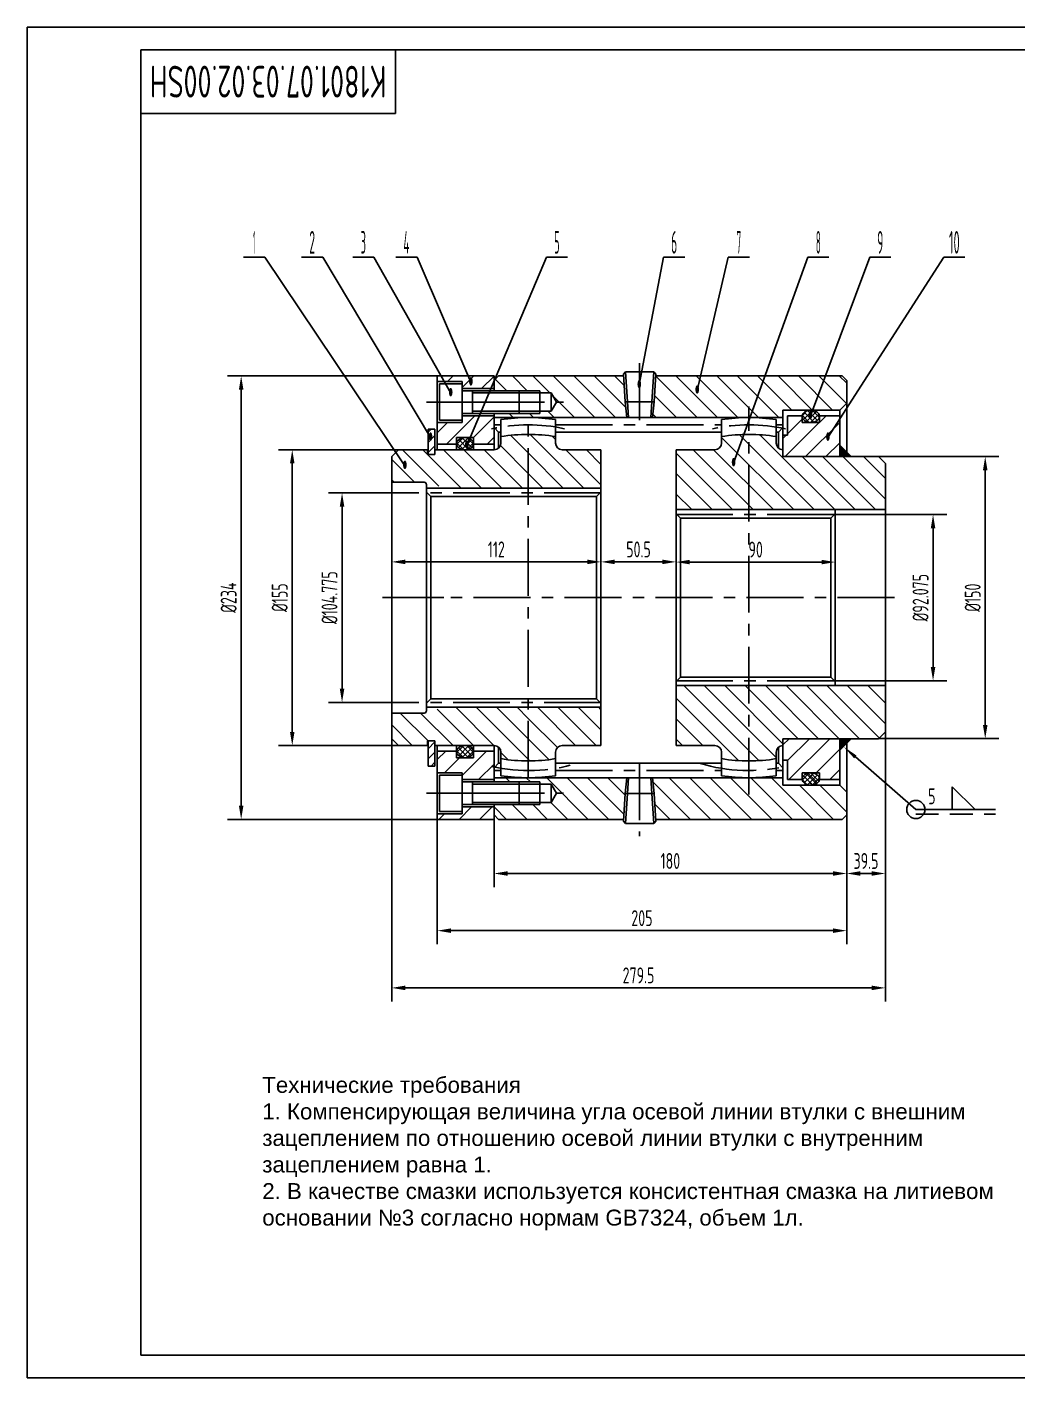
# Model space of a CAD drawing. Header units: millimetres. Extents: x 0 to 840, y 0 to 594.
# Drawn here: x 0 to 436, y 0 to 594 of the extents above; entities that cross this region are included whole.
import ezdxf
from ezdxf.enums import TextEntityAlignment as Align

# ---------------------------------------------------------------- set-up
doc = ezdxf.new("R2010")
doc.units = ezdxf.units.MM
doc.header["$LTSCALE"] = 20
doc.linetypes.add('F', pattern=[0.75, 0.5, -0.25])
doc.linetypes.add('G', pattern=[2, 1.25, -0.25, 0.25, -0.25])
for name, color, linetype in [('01', 7, 'Continuous'), ('02', 1, 'Continuous'), ('04', 2, 'F'), ('05', 4, 'G'), ('08', 1, 'Continuous'), ('11', 3, 'Continuous'), ('13', 3, 'Continuous'), ('INTE_THICK', 7, 'Continuous'), ('THICK', 7, 'Continuous'), ('THIN', 1, 'Continuous')]:
    doc.layers.add(name, color=color, linetype=linetype)
doc.styles.get("Standard").update_dxf_attribs({"font": 'isocp', "width": 0.707, "bigfont": 'intecad.shx'})
doc.dimstyles.new('INTE', dxfattribs={"dimscale": 2, "dimtxt": 3.5, "dimasz": 3, "dimexe": 3, "dimexo": 0, "dimgap": 1, "dimtad": 1, "dimdec": 3, "dimdsep": 46, "dimtxsty": 'Standard', "dimcen": 0, "dimclrd": 1, "dimclre": 1, "dimclrt": 3, "dimaunit": 1, "dimadec": 0, "dimazin": 0, "dimtfac": 1, "dimtmove": 0, "dimatfit": 0, "dimfxl": 0, "dimarcsym": 0})
pattern_1 = [(45, (-46.489, 0), (-1.122532, 1.122532), []), (135, (-46.489, 0), (-1.122532, -1.122532), [])]
pattern_2 = [(315, (-46.489, 686.1917), (-1.122532, -1.122532), []), (225, (-46.489, 686.1917), (-1.122532, 1.122532), [])]
pattern_3 = [(135, (-46.489, 0), (-4.49013, -4.49013), [])]

# ---------------------------------------------------------------- blocks, each defined once
blk = doc.blocks.new('*D52')
at = {"layer": '08', "color": 1, "lineweight": -2}
for p, q in [((205.31, 247.6), (205.31, 215.82)), ((360.31, 247.6), (360.31, 215.82)), ((211.31, 221.82), (354.31, 221.82))]:
    blk.add_line(p, q, dxfattribs=at)
at = {"layer": '08', "color": 1}
for points in [[(211.31, 222.82), (211.31, 220.82), (205.31, 221.82)], [(354.31, 222.82), (354.31, 220.82), (360.31, 221.82)]]:
    blk.add_solid(points, dxfattribs=at)
at = {"layer": 'DEFPOINTS', "color": 0}
for p in [(205.31, 247.6), (360.31, 247.6), (360.31, 221.82)]:
    blk.add_point(p, dxfattribs=at)
at = {"layer": '08', "color": 3, "insert": (282.81, 227.32), "char_height": 7, "attachment_point": 5}
blk.add_mtext('180', dxfattribs=at)
blk = doc.blocks.new('*U12', base_point=(258.13, 456.8))
at = {"layer": '01'}
for p, q in [((257.96, 460.8), (283.13, 460.8)), ((278.13, 461.8), (278.13, 451.8)), ((283.13, 460.8), (283.13, 452.8)), ((283.13, 460.8), (285.44, 456.8)), ((257.96, 452.8), (283.13, 452.8)), ((283.13, 452.8), (285.44, 456.8))]:
    blk.add_line(p, q, dxfattribs=at)
at = {"layer": '02'}
for p, q in [((257.96, 461.8), (278.13, 461.8)), ((257.96, 451.8), (278.13, 451.8))]:
    blk.add_line(p, q, dxfattribs=at)
at = {"layer": '05'}
blk.add_line((255.13, 456.8), (288.44, 456.8), dxfattribs=at)
blk = doc.blocks.new('*D53')
at = {"layer": '08', "color": 1, "lineweight": -2}
for p, q in [((285.31, 358.74), (285.31, 364.74)), ((355.31, 356.26), (355.31, 364.74)), ((291.31, 358.74), (349.31, 358.74))]:
    blk.add_line(p, q, dxfattribs=at)
at = {"layer": '08', "color": 1}
for points in [[(291.31, 359.74), (291.31, 357.74), (285.31, 358.74)], [(349.31, 359.74), (349.31, 357.74), (355.31, 358.74)]]:
    blk.add_solid(points, dxfattribs=at)
at = {"layer": 'DEFPOINTS', "color": 0}
for p in [(285.31, 358.74), (355.31, 358.74), (355.31, 356.26)]:
    blk.add_point(p, dxfattribs=at)
at = {"layer": '08', "color": 3, "insert": (320.31, 364.24), "char_height": 7, "attachment_point": 5}
blk.add_mtext('90', dxfattribs=at)
blk = doc.blocks.new('*D55')
at = {"layer": '08', "color": 1, "lineweight": -2}
for p, q in [((160.31, 389.13), (132.48, 389.13)), ((138.48, 383.13), (138.48, 303.06)), ((160.31, 297.06), (132.48, 297.06))]:
    blk.add_line(p, q, dxfattribs=at)
at = {"layer": '08', "color": 1}
for points in [[(137.48, 383.13), (139.48, 383.13), (138.48, 389.13)], [(137.48, 303.06), (139.48, 303.06), (138.48, 297.06)]]:
    blk.add_solid(points, dxfattribs=at)
at = {"layer": 'DEFPOINTS', "color": 0}
for p in [(160.31, 389.13), (138.48, 297.06), (160.31, 297.06)]:
    blk.add_point(p, dxfattribs=at)
at = {"layer": '08', "color": 3, "insert": (132.98, 343.1), "char_height": 7, "attachment_point": 5, "rotation": 90}
blk.add_mtext('%%c104.775', dxfattribs=at)
blk = doc.blocks.new('*D56')
at = {"layer": '08', "color": 1, "lineweight": -2}
for p, q in [((163.31, 408.1), (110.59, 408.1)), ((116.59, 402.1), (116.59, 284.1)), ((163.31, 278.1), (110.59, 278.1))]:
    blk.add_line(p, q, dxfattribs=at)
at = {"layer": '08', "color": 1}
for points in [[(115.59, 402.1), (117.59, 402.1), (116.59, 408.1)], [(115.59, 284.1), (117.59, 284.1), (116.59, 278.1)]]:
    blk.add_solid(points, dxfattribs=at)
at = {"layer": 'DEFPOINTS', "color": 0}
for p in [(163.31, 408.1), (116.59, 278.1), (163.31, 278.1)]:
    blk.add_point(p, dxfattribs=at)
at = {"layer": '08', "color": 3, "insert": (111.09, 343.1), "char_height": 7, "attachment_point": 5, "rotation": 90}
blk.add_mtext('%%c155', dxfattribs=at)
blk = doc.blocks.new('*D57')
at = {"layer": '08', "color": 1, "lineweight": -2}
for p, q in [((180.31, 440.6), (88.13, 440.6)), ((94.13, 434.6), (94.13, 251.6)), ((180.98, 245.6), (88.13, 245.6))]:
    blk.add_line(p, q, dxfattribs=at)
at = {"layer": '08', "color": 1}
for points in [[(93.13, 434.6), (95.13, 434.6), (94.13, 440.6)], [(93.13, 251.6), (95.13, 251.6), (94.13, 245.6)]]:
    blk.add_solid(points, dxfattribs=at)
at = {"layer": 'DEFPOINTS', "color": 0}
for p in [(180.31, 440.6), (94.13, 245.6), (180.98, 245.6)]:
    blk.add_point(p, dxfattribs=at)
at = {"layer": '08', "color": 3, "insert": (88.63, 343.1), "char_height": 7, "attachment_point": 5, "rotation": 90}
blk.add_mtext('%%c234', dxfattribs=at)
blk = doc.blocks.new('*D58')
at = {"layer": '08', "color": 1, "lineweight": -2}
for p, q in [((349.95, 379.61), (404.29, 379.61)), ((398.29, 373.61), (398.29, 312.58)), ((349.95, 306.58), (404.29, 306.58))]:
    blk.add_line(p, q, dxfattribs=at)
at = {"layer": '08', "color": 1}
for points in [[(397.29, 373.61), (399.29, 373.61), (398.29, 379.61)], [(397.29, 312.58), (399.29, 312.58), (398.29, 306.58)]]:
    blk.add_solid(points, dxfattribs=at)
at = {"layer": 'DEFPOINTS', "color": 0}
for p in [(349.95, 379.61), (349.95, 306.58), (398.29, 306.58)]:
    blk.add_point(p, dxfattribs=at)
at = {"layer": '08', "color": 3, "insert": (392.79, 343.1), "char_height": 7, "attachment_point": 5, "rotation": 90}
blk.add_mtext('%%c92.075', dxfattribs=at)
blk = doc.blocks.new('*D60')
at = {"layer": '08', "color": 1, "lineweight": -2}
for p, q in [((377.31, 284.1), (377.31, 215.82)), ((360.31, 248.76), (360.31, 215.82)), ((366.31, 221.82), (371.31, 221.82))]:
    blk.add_line(p, q, dxfattribs=at)
at = {"layer": '08', "color": 1}
for points in [[(366.31, 222.82), (366.31, 220.82), (360.31, 221.82)], [(371.31, 222.82), (371.31, 220.82), (377.31, 221.82)]]:
    blk.add_solid(points, dxfattribs=at)
at = {"layer": 'DEFPOINTS', "color": 0}
for p in [(377.31, 284.1), (360.31, 248.76), (377.31, 221.82)]:
    blk.add_point(p, dxfattribs=at)
at = {"layer": '08', "color": 3, "insert": (368.81, 227.32), "char_height": 7, "attachment_point": 5}
blk.add_mtext('39.5', dxfattribs=at)
blk = doc.blocks.new('*D61')
at = {"layer": '08', "color": 1, "lineweight": -2}
for p, q in [((180.31, 245.6), (180.31, 190.68)), ((360.31, 248.76), (360.31, 190.68)), ((186.31, 196.68), (354.31, 196.68))]:
    blk.add_line(p, q, dxfattribs=at)
at = {"layer": '08', "color": 1}
for points in [[(186.31, 197.68), (186.31, 195.68), (180.31, 196.68)], [(354.31, 197.68), (354.31, 195.68), (360.31, 196.68)]]:
    blk.add_solid(points, dxfattribs=at)
at = {"layer": 'DEFPOINTS', "color": 0}
for p in [(180.31, 245.6), (360.31, 248.76), (360.31, 196.68)]:
    blk.add_point(p, dxfattribs=at)
at = {"layer": '08', "color": 3, "insert": (270.31, 202.18), "char_height": 7, "attachment_point": 5}
blk.add_mtext('205', dxfattribs=at)
blk = doc.blocks.new('*D62')
at = {"layer": '08', "color": 1, "lineweight": -2}
for p, q in [((377.31, 286.66), (377.31, 165.52)), ((160.31, 281.1), (160.31, 165.52)), ((166.31, 171.52), (371.31, 171.52))]:
    blk.add_line(p, q, dxfattribs=at)
at = {"layer": '08', "color": 1}
for points in [[(166.31, 172.52), (166.31, 170.52), (160.31, 171.52)], [(371.31, 172.52), (371.31, 170.52), (377.31, 171.52)]]:
    blk.add_solid(points, dxfattribs=at)
at = {"layer": 'DEFPOINTS', "color": 0}
for p in [(377.31, 286.66), (160.31, 281.1), (377.31, 171.52)]:
    blk.add_point(p, dxfattribs=at)
at = {"layer": '08', "color": 3, "insert": (268.81, 177.02), "char_height": 7, "attachment_point": 5}
blk.add_mtext('279.5', dxfattribs=at)
blk = doc.blocks.new('*D63')
at = {"layer": '08', "color": 1, "lineweight": -2}
for p, q in [((374.31, 405.1), (427.21, 405.1)), ((421.21, 399.1), (421.21, 287.1)), ((374.31, 281.1), (427.21, 281.1))]:
    blk.add_line(p, q, dxfattribs=at)
at = {"layer": '08', "color": 1}
for points in [[(420.21, 399.1), (422.21, 399.1), (421.21, 405.1)], [(420.21, 287.1), (422.21, 287.1), (421.21, 281.1)]]:
    blk.add_solid(points, dxfattribs=at)
at = {"layer": 'DEFPOINTS', "color": 0}
for p in [(374.31, 405.1), (374.31, 281.1), (421.21, 281.1)]:
    blk.add_point(p, dxfattribs=at)
at = {"layer": '08', "color": 3, "insert": (415.71, 343.1), "char_height": 7, "attachment_point": 5, "rotation": 90}
blk.add_mtext('%%c150', dxfattribs=at)
blk = doc.blocks.new('*U64', base_point=(162.31, 387.55))
at = {"layer": '01'}
for p, q in [((162.31, 387.55), (160.31, 389.55)), ((162.31, 387.55), (162.31, 298.65)), ((162.31, 298.65), (160.31, 296.65))]:
    blk.add_line(p, q, dxfattribs=at)
blk = doc.blocks.new('*D65')
at = {"layer": '08', "color": 1, "lineweight": -2}
for p, q in [((252.31, 359.92), (252.31, 352.82)), ((258.31, 358.82), (279.31, 358.82)), ((285.31, 361.74), (285.31, 352.82))]:
    blk.add_line(p, q, dxfattribs=at)
at = {"layer": '08', "color": 1}
for points in [[(258.31, 359.82), (258.31, 357.82), (252.31, 358.82)], [(279.31, 359.82), (279.31, 357.82), (285.31, 358.82)]]:
    blk.add_solid(points, dxfattribs=at)
at = {"layer": 'DEFPOINTS', "color": 0}
for p in [(252.31, 359.92), (285.31, 361.74), (285.31, 358.82)]:
    blk.add_point(p, dxfattribs=at)
at = {"layer": '08', "color": 3, "insert": (268.81, 364.32), "char_height": 7, "attachment_point": 5}
blk.add_mtext('50.5', dxfattribs=at)
blk = doc.blocks.new('*D66')
at = {"layer": '08', "color": 1, "lineweight": -2}
for p, q in [((160.31, 349.16), (160.31, 364.82)), ((252.31, 349.16), (252.31, 364.82)), ((166.31, 358.82), (246.31, 358.82))]:
    blk.add_line(p, q, dxfattribs=at)
at = {"layer": '08', "color": 1}
for points in [[(166.31, 359.82), (166.31, 357.82), (160.31, 358.82)], [(246.31, 359.82), (246.31, 357.82), (252.31, 358.82)]]:
    blk.add_solid(points, dxfattribs=at)
at = {"layer": 'DEFPOINTS', "color": 0}
for p in [(252.31, 358.82), (160.31, 349.16), (252.31, 349.16)]:
    blk.add_point(p, dxfattribs=at)
at = {"layer": '08', "color": 3, "insert": (206.31, 364.32), "char_height": 7, "attachment_point": 5}
blk.add_mtext('112', dxfattribs=at)
blk = doc.blocks.new('*U67', base_point=(358.86, 277.65))
at = {"layer": '01'}
blk.add_lwpolyline([(406.73, 259.95), (416.73, 249.95), (406.73, 249.95)], close=True, dxfattribs=at)
blk.add_circle((390.73, 249.95), 4, dxfattribs=at)
at = {"layer": '02'}
blk.add_lwpolyline([(358.86, 277.65, 0, 1.6, 0), (364.14, 273.06, 1.6, 1.6, 0)], format="xyseb", dxfattribs=at)
blk.add_lwpolyline([(364.14, 273.06), (390.73, 249.95), (425.73, 249.95)], dxfattribs=at)
at = {"layer": '04'}
blk.add_line((390.73, 247.85), (425.73, 247.85), dxfattribs=at)
at = {"layer": '13', "width": 0.707}
blk.add_text('5', height=7, dxfattribs=at).set_placement((396.13, 252.25))
blk = doc.blocks.new('*U81', base_point=(251.96, 168.31))
at = {"layer": '01'}
for p, q in [((251.96, 168.31), (251.96, 182.31)), ((195.96, 168.31), (251.96, 168.31))]:
    blk.add_line(p, q, dxfattribs=at)
blk = doc.blocks.new('*U82')
at = {"layer": '04'}
blk.add_blockref('*U81', (0, 0), dxfattribs=at)
blk = doc.blocks.new('*U83')
at = {"layer": '01'}
for points in [[(415, 292), (25, 292)], [(25, 292), (25, 5)], [(25, 5), (415, 5)]]:
    blk.add_lwpolyline(points, dxfattribs=at)
at = {"layer": '02'}
for points in [[(420, 297), (0, 297)], [(0, 297), (0, 0)], [(0, 0), (420, 0)]]:
    blk.add_lwpolyline(points, dxfattribs=at)

msp = doc.modelspace()

# ---------------------------------------------------------------- hatches: boundary and pattern name
at = {"layer": '02', "linetype": 'Continuous'}
h = msp.add_hatch(dxfattribs=at)
h.set_pattern_fill('ANSI31', color=1, scale=2, style=0)
h.set_pattern_definition([(45, (19.712, 75.348), (-4.49013, 4.49013), [])])
h.paths.add_polyline_path([(205.3077, 435.0958), (205.3077, 440.5958), (180.3077, 440.5958), (180.3077, 438.0958), (191.3077, 438.0958), (191.3077, 435.0958)])
h.paths.add_polyline_path([(196.3077, 413.4958), (196.3077, 410.5958), (205.3077, 410.5958), (205.3077, 423.0958), (191.3077, 423.0958), (191.3077, 420.0958), (180.3077, 420.0958), (180.3077, 410.5958), (188.8077, 410.5958), (188.8077, 413.4958)])
h.paths.add_polyline_path([(205.3077, 263.0958), (205.3077, 275.5958), (196.3077, 275.5958), (196.3077, 272.6958), (188.8077, 272.6958), (188.8077, 275.5958), (180.3077, 275.5958), (180.3077, 266.0958), (191.3077, 266.0958), (191.3077, 263.0958)])
h.paths.add_polyline_path([(191.3077, 251.0958), (191.3077, 248.0958), (180.3077, 248.0958), (180.3077, 245.5958), (205.3077, 245.5958), (205.3077, 251.0958)])
h = msp.add_hatch(dxfattribs=at)
h.set_pattern_fill('ANSI31', color=1, scale=2, angle=90, style=0)
h.set_pattern_definition(pattern_3)
h.paths.add_polyline_path([(263.709, 422.2958), (263.0025, 429.1462), (262.2289, 440.5958), (207.3077, 440.5958), (205.3077, 438.5958), (205.3077, 434.0958), (216.3077, 434.0958), (225.4729, 434.0958), (225.4729, 433.0958), (230.4729, 433.0958), (232.7823, 429.0958), (230.4729, 425.0958), (225.4729, 425.0958), (225.4729, 424.0958), (205.3077, 424.0958), (205.3077, 422.2958)])
edge = h.paths.add_edge_path()
edge.add_line((332.3077, 422.2958), (332.3077, 425.5958))
edge.add_line((332.3077, 425.5958), (344.2182, 425.5958))
edge.add_ellipse((344.5577, 422.8458), major_axis=(-3.75, 0), ratio=0.7363574, start_angle=264.8055711, end_angle=275.1944289, ccw=False)
edge.add_ellipse((344.5577, 422.8458), major_axis=(-3.75, 0), ratio=0.7363574, start_angle=275.1944289, end_angle=624.8055711)
edge.add_line((344.8972, 425.5958), (357.3077, 425.5958))
edge.add_line((357.3077, 425.5958), (360.3077, 428.5958))
edge.add_line((360.3077, 428.5958), (360.3077, 438.5958))
edge.add_line((360.3077, 438.5958), (358.3077, 440.5958))
edge.add_line((358.3077, 440.5958), (276.3864, 440.5958))
edge.add_line((276.3864, 440.5958), (275.6128, 429.1462))
edge.add_line((275.6128, 429.1462), (274.9064, 422.2958))
edge.add_line((274.9064, 422.2958), (332.3077, 422.2958))
h = msp.add_hatch(dxfattribs=at)
h.set_pattern_fill('ANSI31', color=1, scale=2, style=0)
edge = h.paths.add_edge_path()
edge.add_line((357.3077, 405.0958), (357.3077, 423.0958))
edge.add_line((357.3077, 423.0958), (348.3077, 423.0958))
edge.add_line((348.3077, 423.0958), (348.3077, 420.0958))
edge.add_line((348.3077, 420.0958), (344.8972, 420.0958))
edge.add_ellipse((344.5577, 422.8458), major_axis=(-3.75, 0), ratio=0.7363574, start_angle=84.8055711, end_angle=95.1944289, ccw=False)
edge.add_line((344.2182, 420.0958), (340.8077, 420.0958))
edge.add_line((340.8077, 420.0958), (340.8077, 423.0958))
edge.add_line((340.8077, 423.0958), (334.3077, 423.0958))
edge.add_line((334.3077, 423.0958), (334.3077, 414.5958))
edge.add_line((334.3077, 414.5958), (332.3077, 414.5958))
edge.add_line((332.3077, 414.5958), (332.3077, 405.0958))
edge.add_line((332.3077, 405.0958), (357.3077, 405.0958))
edge = h.paths.add_edge_path()
edge.add_line((332.3077, 281.0958), (332.3077, 271.5958))
edge.add_line((332.3077, 271.5958), (334.3077, 271.5958))
edge.add_line((334.3077, 271.5958), (334.3077, 263.0958))
edge.add_line((334.3077, 263.0958), (340.8077, 263.0958))
edge.add_line((340.8077, 263.0958), (340.8077, 266.0958))
edge.add_line((340.8077, 266.0958), (344.2182, 266.0958))
edge.add_ellipse((344.5577, 263.3458), major_axis=(-3.75, 0), ratio=0.7363574, start_angle=264.8055711, end_angle=275.1944289, ccw=False)
edge.add_line((344.8972, 266.0958), (348.3077, 266.0958))
edge.add_line((348.3077, 266.0958), (348.3077, 263.0958))
edge.add_line((348.3077, 263.0958), (357.3077, 263.0958))
edge.add_line((357.3077, 263.0958), (357.3077, 281.0958))
edge.add_line((357.3077, 281.0958), (332.3077, 281.0958))
h.paths.add_polyline_path([(350.7305, 411.834), (353.5751, 411.834), (353.5751, 415.5263), (350.7305, 415.5263)], flags=24)
h = msp.add_hatch(dxfattribs=at)
h.set_pattern_fill('ANSI37', color=1, scale=0.5, style=0)
h.set_pattern_definition(pattern_1)
edge = h.paths.add_edge_path()
edge.add_ellipse((344.5577, 422.8458), major_axis=(-3.75, 0), ratio=0.7363574, start_angle=275.1944289, end_angle=444.8055711)
edge.add_line((344.2182, 420.0958), (344.8972, 420.0958))
edge.add_ellipse((344.5577, 422.8458), major_axis=(-3.75, 0), ratio=0.7363574, start_angle=95.1944289, end_angle=264.8055711)
edge.add_line((344.8972, 425.5958), (344.2182, 425.5958))
h = msp.add_hatch(dxfattribs=at)
h.set_pattern_fill('ANSI31', color=1, style=0)
h.set_pattern_definition([(45, (-46.489, 0), (-2.245064, 2.245064), [])])
h.paths.add_polyline_path([(176.3077, 406.0958), (179.3077, 406.0958), (179.3077, 417.1958), (176.3077, 417.1958)])
h.paths.add_polyline_path([(176.3077, 268.9958), (179.3077, 268.9958), (179.3077, 280.0958), (176.3077, 280.0958)])
h = msp.add_hatch(dxfattribs=at)
h.set_pattern_fill('ANSI37', color=1, scale=0.5, style=0)
h.set_pattern_definition(pattern_1)
edge = h.paths.add_edge_path()
edge.add_ellipse((192.5577, 410.7958), major_axis=(-3.75, 0), ratio=0.72, start_angle=0, end_angle=360)
h = msp.add_hatch(dxfattribs=at)
h.set_pattern_fill('ANSI31', color=1, scale=2, angle=90, style=0)
h.set_pattern_definition([(135, (-26.489, 0), (-4.49013, -4.49013), [])])
h.paths.add_polyline_path([(332.3077, 405.0958), (332.3077, 408.0958, -0.41421356), (329.3077, 411.0958), (329.3077, 413.886, 0.04200441), (317.3077, 414.8958), (317.3077, 381.7863), (355.3077, 381.7863), (377.3077, 381.7863), (377.3077, 390.7458), (377.3077, 402.0958), (374.3077, 405.0958)])
h.paths.add_polyline_path([(317.3077, 381.7863), (317.3077, 414.8958, 0.04200441), (305.3077, 413.886), (305.3077, 411.0958, -0.41421356), (302.3077, 408.0958), (285.3077, 408.0958), (285.3077, 381.7863)])
h.paths.add_polyline_path([(374.3077, 281.0958), (377.3077, 284.0958), (377.3077, 304.4053), (355.3077, 304.4053), (317.3077, 304.4053), (317.3077, 271.2958, 0.04200441), (329.3077, 272.3057), (329.3077, 275.0958, -0.41421356), (332.3077, 278.0958), (332.3077, 281.0958)])
h.paths.add_polyline_path([(317.3077, 304.4053), (285.3077, 304.4053), (285.3077, 278.0958), (302.3077, 278.0958, -0.41421356), (305.3077, 275.0958), (305.3077, 272.3057, 0.04200441), (317.3077, 271.2958)])
for points in [[(357.3077, 410.0958), (357.3077, 405.0958), (362.3077, 405.0958)], [(357.3077, 276.0958), (357.3077, 281.0958), (362.3077, 281.0958)]]:
    msp.add_hatch(color=1, dxfattribs=at).paths.add_polyline_path(points)
h = msp.add_hatch(dxfattribs=at)
h.set_pattern_fill('ANSI37', color=1, scale=0.5, style=0)
h.set_pattern_definition(pattern_2)
edge = h.paths.add_edge_path()
edge.add_ellipse((192.5577, 275.3958), major_axis=(-3.75, 0), ratio=0.72, start_angle=0, end_angle=360, ccw=False)
h = msp.add_hatch(dxfattribs=at)
h.set_pattern_fill('ANSI31', color=1, scale=2, angle=90, style=0)
h.set_pattern_definition(pattern_3)
edge = h.paths.add_edge_path()
edge.add_line((274.9064, 263.8958), (275.6128, 257.0455))
edge.add_line((275.6128, 257.0455), (276.3864, 245.5958))
edge.add_line((276.3864, 245.5958), (358.3077, 245.5958))
edge.add_line((358.3077, 245.5958), (360.3077, 247.5958))
edge.add_line((360.3077, 247.5958), (360.3077, 257.5958))
edge.add_line((360.3077, 257.5958), (357.3077, 260.5958))
edge.add_line((357.3077, 260.5958), (344.8972, 260.5958))
edge.add_ellipse((344.5577, 263.3458), major_axis=(-3.75, 0), ratio=0.7363574, start_angle=84.8055711, end_angle=95.1944289, ccw=False)
edge.add_ellipse((344.5577, 263.3458), major_axis=(-3.75, 0), ratio=0.7363574, start_angle=-264.8055711, end_angle=84.8055711)
edge.add_line((344.2182, 260.5958), (332.3077, 260.5958))
edge.add_line((332.3077, 260.5958), (332.3077, 263.8958))
edge.add_line((332.3077, 263.8958), (274.9064, 263.8958))
h.paths.add_polyline_path([(232.7823, 257.0958), (230.4729, 253.0958), (225.4729, 253.0958), (225.4729, 252.0958), (205.3077, 252.0958), (205.3077, 247.5958), (207.3077, 245.5958), (262.2289, 245.5958), (263.0025, 257.0455), (263.709, 263.8958), (205.3077, 263.8958), (205.3077, 262.0958), (216.3077, 262.0958), (225.4729, 262.0958), (225.4729, 261.0958), (230.4729, 261.0958)])
h = msp.add_hatch(dxfattribs=at)
h.set_pattern_fill('ANSI37', color=1, scale=0.5, style=0)
h.set_pattern_definition(pattern_2)
edge = h.paths.add_edge_path()
edge.add_line((344.8972, 260.5958), (344.2182, 260.5958))
edge.add_ellipse((344.5577, 263.3458), major_axis=(-3.75, 0), ratio=0.7363574, start_angle=-84.8055711, end_angle=84.8055711, ccw=False)
edge.add_line((344.2182, 266.0958), (344.8972, 266.0958))
edge.add_ellipse((344.5577, 263.3458), major_axis=(-3.75, 0), ratio=0.7363574, start_angle=95.1944289, end_angle=264.8055711, ccw=False)

# ---------------------------------------------------------------- linework, layer by layer
for p, q in [((207.3077, 440.5958), (205.3077, 438.5958)), ((207.3077, 440.5958), (262.2289, 440.5958)), ((276.3864, 440.5958), (358.3077, 440.5958)), ((358.3077, 440.5958), (360.3077, 438.5958)), ((205.3077, 438.5958), (205.3077, 434.0958)), ((360.3077, 438.5958), (360.3077, 407.0958)), ((205.3077, 424.0958), (205.3077, 408.0958)), ((205.3077, 422.2958), (332.3077, 422.2958)), ((332.3077, 425.5958), (332.3077, 405.0958)), ((357.3077, 425.5958), (332.3077, 425.5958)), ((334.3077, 414.5958), (334.3077, 423.0958)), ((205.3077, 417.8958), (207.3077, 415.8958)), ((207.3077, 415.8958), (208.3077, 415.8958)), ((207.3077, 415.8958), (207.3077, 408.8598)), ((232.3077, 415.8958), (305.3077, 415.8958)), ((329.3077, 415.8958), (330.3077, 415.8958)), ((332.3077, 417.8958), (330.3077, 415.8958)), ((330.3077, 415.8958), (330.3077, 408.8598)), ((332.3077, 414.5958), (334.3077, 414.5958)), ((357.3077, 410.0958), (362.3077, 405.0958)), ((163.3077, 408.0958), (160.3077, 405.0958)), ((176.1077, 408.0958), (163.3077, 408.0958)), ((179.3077, 406.0958), (176.1077, 406.0958)), ((205.3077, 408.0958), (179.3077, 408.0958)), ((235.3077, 408.0958), (252.3077, 408.0958)), ((302.3077, 408.0958), (285.3077, 408.0958)), ((332.3077, 408.0958), (332.3077, 408.0958)), ((332.3077, 405.0958), (374.3077, 405.0958)), ((374.3077, 405.0958), (377.3077, 402.0958)), ((252.3077, 391.3113), (175.5796, 391.3113)), ((177.5796, 387.5458), (250.3077, 387.5458)), ((252.3077, 389.5458), (250.3077, 387.5458)), ((250.3077, 387.5458), (250.3077, 343.0958)), ((377.3077, 390.7458), (377.3077, 295.4458)), ((285.3077, 381.7863), (355.3077, 381.7863)), ((355.3077, 381.7863), (377.3077, 381.7863)), ((285.3077, 380.0208), (287.3077, 378.0208)), ((287.3077, 378.0208), (287.3077, 308.1708)), ((287.3077, 378.0208), (353.3077, 378.0208)), ((353.3077, 378.0208), (355.3077, 380.0208)), ((353.3077, 378.0208), (353.3077, 308.1708)), ((250.3077, 298.6458), (250.3077, 343.0958)), ((285.3077, 306.1708), (287.3077, 308.1708)), ((285.3077, 304.4053), (355.3077, 304.4053)), ((287.3077, 308.1708), (353.3077, 308.1708)), ((353.3077, 308.1708), (355.3077, 306.1708)), ((355.3077, 304.4053), (377.3077, 304.4053)), ((177.5796, 298.6458), (250.3077, 298.6458)), ((252.3077, 296.6458), (250.3077, 298.6458)), ((252.3077, 294.8803), (175.5796, 294.8803)), ((160.3077, 281.0958), (163.3077, 278.0958)), ((179.3077, 280.0958), (176.1077, 280.0958)), ((332.3077, 281.0958), (374.3077, 281.0958)), ((332.3077, 281.0958), (332.3077, 260.5958)), ((357.3077, 276.0958), (362.3077, 281.0958)), ((360.3077, 281.0958), (360.3077, 247.5958)), ((377.3077, 284.0958), (374.3077, 281.0958)), ((176.1077, 278.0958), (163.3077, 278.0958)), ((205.3077, 278.0958), (179.3077, 278.0958)), ((205.3077, 278.0958), (205.3077, 262.0958)), ((207.3077, 277.3319), (207.3077, 270.2958)), ((252.3077, 278.0958), (235.3077, 278.0958)), ((285.3077, 278.0958), (302.3077, 278.0958)), ((330.3077, 277.3319), (330.3077, 270.2958)), ((332.3077, 278.0958), (332.3077, 278.0958)), ((205.3077, 268.2958), (207.3077, 270.2958)), ((207.3077, 270.2958), (208.3077, 270.2958)), ((232.3077, 270.2958), (305.3077, 270.2958)), ((329.3077, 270.2958), (330.3077, 270.2958)), ((332.3077, 268.2958), (330.3077, 270.2958)), ((332.3077, 271.5958), (334.3077, 271.5958)), ((334.3077, 271.5958), (334.3077, 263.0958)), ((205.3077, 263.8958), (332.3077, 263.8958)), ((357.3077, 260.5958), (332.3077, 260.5958)), ((205.3077, 252.0958), (205.3077, 247.5958)), ((205.3077, 247.5958), (207.3077, 245.5958)), ((207.3077, 245.5958), (262.2289, 245.5958)), ((276.3864, 245.5958), (358.3077, 245.5958)), ((358.3077, 245.5958), (360.3077, 247.5958))]:
    msp.add_line(p, q)
for centre, start, end in [((205.3077, 411.0958), 270, 0), ((235.3077, 411.0958), 180, 270), ((302.3077, 411.0958), 270, 0), ((332.3077, 411.0958), 180, 270), ((205.3077, 275.0958), 0, 90), ((235.3077, 275.0958), 90, 180), ((302.3077, 275.0958), 0, 90), ((332.3077, 275.0958), 90, 180)]:
    msp.add_arc(centre, 3, start, end)
for centre, ratio in [((344.5577, 422.8458), 0.7363574), ((192.5577, 410.7958), 0.72)]:
    msp.add_ellipse(centre, major_axis=(-3.75, 0), ratio=ratio)
at = {"extrusion": (0, 0, -1)}
for centre, ratio in [((192.5577, 275.3958), 0.72), ((344.5577, 263.3458), 0.7363574)]:
    msp.add_ellipse(centre, major_axis=(-3.75, 0), ratio=ratio, dxfattribs=at)
at = {"layer": '01'}
for p, q in [((180.3077, 440.5958), (180.3077, 408.0958)), ((180.3077, 440.5958), (205.3077, 440.5958)), ((205.3077, 440.5958), (205.3077, 434.0958)), ((262.1724, 441.4325), (263.105, 442.4303)), ((263.0025, 429.1462), (262.1724, 441.4325)), ((276.443, 441.4325), (275.5104, 442.4303)), ((275.6128, 429.1462), (276.443, 441.4325)), ((180.3077, 438.0958), (191.3077, 438.0958)), ((181.3077, 437.0958), (191.3077, 437.0958)), ((181.3077, 429.0958), (181.3077, 437.0958)), ((191.3077, 438.0958), (191.3077, 420.0958)), ((191.3077, 437.0958), (191.3077, 429.0958)), ((191.3077, 435.0958), (205.3077, 435.0958)), ((191.3077, 434.0958), (216.3077, 434.0958)), ((195.8077, 434.0958), (195.8077, 429.0958)), ((216.3077, 434.0958), (216.3077, 429.0958)), ((181.3077, 429.0958), (181.3077, 421.0958)), ((191.3077, 421.0958), (191.3077, 429.0958)), ((195.8077, 424.0958), (195.8077, 429.0958)), ((216.3077, 424.0958), (216.3077, 429.0958)), ((263.0025, 429.1462), (275.6128, 429.1462)), ((357.3077, 425.5958), (360.3077, 428.5958)), ((191.3077, 424.0958), (216.3077, 424.0958)), ((191.3077, 423.0958), (205.3077, 423.0958)), ((205.3077, 424.0958), (205.3077, 408.0958)), ((332.3077, 423.0958), (332.3077, 405.0958)), ((334.3077, 423.0958), (340.8077, 423.0958)), ((340.8077, 423.0958), (340.8077, 420.0958)), ((348.3077, 423.0958), (357.3077, 423.0958)), ((348.3077, 423.0958), (348.3077, 420.0958)), ((357.3077, 425.5958), (357.3077, 405.0958)), ((357.3077, 423.0958), (357.3077, 405.0958)), ((179.3077, 417.1958), (176.3077, 417.1958)), ((176.3077, 417.1958), (176.3077, 406.0958)), ((179.3077, 406.0958), (179.3077, 417.1958)), ((180.3077, 420.0958), (191.3077, 420.0958)), ((181.3077, 421.0958), (191.3077, 421.0958)), ((340.8077, 420.0958), (348.3077, 420.0958)), ((188.8077, 410.5958), (180.3077, 410.5958)), ((188.8077, 413.4958), (188.8077, 408.0958)), ((188.8077, 413.4958), (196.3077, 413.4958)), ((196.3077, 413.4958), (196.3077, 408.0958)), ((205.3077, 410.5958), (196.3077, 410.5958)), ((332.3077, 405.0958), (357.3077, 405.0958)), ((174.5796, 393.8188), (160.3077, 393.8188)), ((175.5796, 392.8188), (175.5796, 343.0958)), ((175.5796, 293.3729), (175.5796, 343.0958)), ((174.5796, 292.3729), (160.3077, 292.3729)), ((179.3077, 280.0958), (176.3077, 280.0958)), ((176.3077, 268.9958), (176.3077, 280.0958)), ((179.3077, 280.0958), (179.3077, 268.9958)), ((332.3077, 281.0958), (357.3077, 281.0958)), ((332.3077, 281.0958), (332.3077, 263.0958)), ((357.3077, 281.0958), (357.3077, 260.5958)), ((357.3077, 281.0958), (357.3077, 263.0958)), ((180.3077, 278.0958), (180.3077, 245.5958)), ((188.8077, 275.5958), (180.3077, 275.5958)), ((188.8077, 278.0958), (188.8077, 272.6958)), ((196.3077, 278.0958), (196.3077, 272.6958)), ((205.3077, 275.5958), (196.3077, 275.5958)), ((205.3077, 278.0958), (205.3077, 262.0958)), ((179.3077, 268.9958), (176.3077, 268.9958)), ((188.8077, 272.6958), (196.3077, 272.6958)), ((180.3077, 266.0958), (191.3077, 266.0958)), ((181.3077, 265.0958), (191.3077, 265.0958)), ((181.3077, 257.0958), (181.3077, 265.0958)), ((191.3077, 248.0958), (191.3077, 266.0958)), ((191.3077, 265.0958), (191.3077, 257.0958)), ((191.3077, 263.0958), (205.3077, 263.0958)), ((191.3077, 262.0958), (216.3077, 262.0958)), ((195.8077, 262.0958), (195.8077, 257.0958)), ((216.3077, 262.0958), (216.3077, 257.0958)), ((334.3077, 263.0958), (340.8077, 263.0958)), ((340.8077, 266.0958), (348.3077, 266.0958)), ((340.8077, 266.0958), (340.8077, 263.0958)), ((348.3077, 266.0958), (348.3077, 263.0958)), ((348.3077, 263.0958), (357.3077, 263.0958)), ((181.3077, 257.0958), (181.3077, 249.0958)), ((191.3077, 249.0958), (191.3077, 257.0958)), ((195.8077, 252.0958), (195.8077, 257.0958)), ((216.3077, 252.0958), (216.3077, 257.0958)), ((263.0025, 257.0455), (262.1724, 244.7592)), ((263.0025, 257.0455), (275.6128, 257.0455)), ((275.6128, 257.0455), (276.443, 244.7592)), ((357.3077, 260.5958), (360.3077, 257.5958)), ((191.3077, 252.0958), (216.3077, 252.0958)), ((191.3077, 251.0958), (205.3077, 251.0958)), ((205.3077, 252.0958), (205.3077, 245.5958)), ((180.3077, 248.0958), (191.3077, 248.0958)), ((180.3077, 245.5958), (205.3077, 245.5958)), ((181.3077, 249.0958), (191.3077, 249.0958)), ((262.1724, 244.7592), (263.105, 243.7614)), ((276.443, 244.7592), (275.5104, 243.7614))]:
    msp.add_line(p, q, dxfattribs=at)
at = {"layer": '01', "color": 7, "linetype": 'Continuous'}
for p, q in [((263.105, 442.4303), (275.5104, 442.4303)), ((160.3077, 281.0958), (160.3077, 405.0958)), ((176.1077, 406.0958), (176.1077, 408.0958)), ((179.3077, 406.0958), (179.3077, 408.0958)), ((252.3077, 278.0958), (252.3077, 408.0958)), ((285.3077, 278.0958), (285.3077, 408.0958)), ((377.3077, 284.0958), (377.3077, 402.0958)), ((355.3077, 304.4053), (355.3077, 381.7863)), ((176.1077, 278.0958), (176.1077, 280.0958)), ((179.3077, 278.0958), (179.3077, 280.0958)), ((263.105, 243.7614), (275.5104, 243.7614))]:
    msp.add_line(p, q, dxfattribs=at)
at = {"layer": '01', "color": 1}
for p, q in [((264.0048, 429.1462), (263.1073, 442.4303)), ((274.6105, 429.1462), (275.5081, 442.4303)), ((264.0048, 257.0455), (263.1073, 243.7614)), ((274.6105, 257.0455), (275.5081, 243.7614))]:
    msp.add_line(p, q, dxfattribs=at)
at = {"layer": '01'}
for centre, start, end in [((174.5796, 392.8188), 0, 90), ((174.5796, 293.3729), 270, 0)]:
    msp.add_arc(centre, 1, start, end, dxfattribs=at)
at = {"layer": '02'}
for p, q in [((104.5132, 492.8385), (95.2132, 492.8385)), ((166.1037, 401.1116), (104.5132, 492.8385)), ((129.9785, 492.8385), (120.6785, 492.8385)), ((177.3558, 413.5391), (129.9785, 492.8385)), ((152.4827, 492.8385), (143.1827, 492.8385)), ((186.2391, 433.0681), (152.4827, 492.8385)), ((171.4337, 492.8385), (162.1337, 492.8385)), ((195.1223, 437.8024), (171.4337, 492.8385)), ((193.3457, 409.9884), (228.2865, 492.8385)), ((228.2865, 492.8385), (237.5865, 492.8385)), ((269.1494, 436.6188), (279.8093, 492.8385)), ((279.8093, 492.8385), (289.1093, 492.8385)), ((294.6147, 434.2517), (308.2357, 492.8385)), ((308.2357, 492.8385), (317.5357, 492.8385)), ((310.6045, 402.2952), (343.1764, 492.8385)), ((343.1764, 492.8385), (352.4764, 492.8385)), ((344.3609, 423.0077), (370.4184, 492.8385)), ((352.0597, 413.5391), (402.9903, 492.8385)), ((370.4184, 492.8385), (379.7184, 492.8385)), ((402.9903, 492.8385), (412.2903, 492.8385)), ((195.8077, 433.0958), (216.3077, 433.0958)), ((195.8077, 425.0958), (216.3077, 425.0958)), ((195.8077, 261.0958), (216.3077, 261.0958)), ((195.8077, 253.0958), (216.3077, 253.0958))]:
    msp.add_line(p, q, dxfattribs=at)
at = {"layer": '02', "color": 1, "linetype": 'Continuous'}
for p, q in [((220.3077, 397.7423), (208.086, 409.964)), ((220.3077, 406.7226), (212.5543, 414.476)), ((244.6992, 391.3113), (221.1193, 414.8913)), ((232.3077, 412.6831), (230.8772, 414.1136)), ((181.0529, 392.0958), (165.0529, 408.0958)), ((190.8177, 391.3113), (174.0332, 408.0958)), ((199.7979, 391.3113), (183.0134, 408.0958)), ((208.7782, 391.3113), (191.9937, 408.0958)), ((217.7584, 391.3113), (200.9739, 408.0958)), ((235.7189, 391.3113), (220.3077, 406.7226)), ((252.3077, 392.6831), (236.8949, 408.0958)), ((252.3077, 401.6634), (245.8752, 408.0958)), ((170.3497, 393.8188), (160.3077, 403.8608)), ((161.3694, 393.8188), (160.3077, 394.8806)), ((226.7387, 391.3113), (220.3077, 397.7423)), ((176.3096, 280.0958), (164.0325, 292.3729)), ((187.2898, 278.0958), (173.0128, 292.3729)), ((196.2701, 278.0958), (180.2701, 294.0958)), ((205.2503, 278.0958), (188.4658, 294.8803)), ((220.3077, 272.0188), (197.4461, 294.8803)), ((220.3077, 280.999), (206.4263, 294.8803)), ((220.3077, 289.9793), (215.4066, 294.8803)), ((241.1714, 278.0958), (224.3869, 294.8803)), ((250.1516, 278.0958), (233.3671, 294.8803)), ((252.3077, 284.92), (242.3474, 294.8803)), ((252.3077, 293.9003), (251.3276, 294.8803)), ((169.3293, 278.0958), (160.3077, 287.1175)), ((233.1289, 277.1581), (220.3077, 289.9793)), ((229.4291, 271.8776), (220.3077, 280.999)), ((211.5092, 271.837), (208.3077, 275.0385)), ((221.027, 271.2995), (220.3077, 272.0188))]:
    msp.add_line(p, q, dxfattribs=at)
for centre in [(220.3077, 343.0958), (317.3077, 343.0958)]:
    msp.add_arc(centre, 71.8, 80.3789537, 99.6210463, dxfattribs=at)
at = {"layer": '05', "color": 4, "linetype": 'G'}
for p, q in [((269.3077, 446.1301), (269.3077, 415.8958)), ((175.5845, 429.0958), (211.3783, 429.0958)), ((205.3077, 419.0958), (208.3077, 419.0958)), ((232.3077, 419.0958), (305.3077, 419.0958)), ((329.3077, 419.0958), (332.3077, 419.0958)), ((252.3077, 389.1333), (160.3077, 389.1333)), ((285.3077, 379.6083), (355.3077, 379.6083)), ((285.3077, 306.5833), (355.3077, 306.5833)), ((252.3077, 297.0583), (160.3077, 297.0583)), ((269.3077, 270.2958), (269.3077, 238.245)), ((205.3077, 267.0958), (208.3077, 267.0958)), ((232.3077, 267.0958), (305.3077, 267.0958)), ((329.3077, 267.0958), (332.3077, 267.0958)), ((175.5845, 257.0958), (211.3783, 257.0958))]:
    msp.add_line(p, q, dxfattribs=at)
at = {"layer": '05'}
for p, q in [((178.1552, 429.0958), (219.2499, 429.0958)), ((220.3077, 263.8958), (220.3077, 422.2958)), ((317.3077, 256.5171), (317.3077, 427.1711)), ((156.2863, 343.0958), (385.605, 343.0958)), ((183.2417, 343.0958), (174.1781, 343.0958)), ((178.1552, 257.0958), (219.2499, 257.0958))]:
    msp.add_line(p, q, dxfattribs=at)
at = {"layer": '05', "color": 4, "linetype": 'G'}
for centre, start, end in [((220.3077, 343.0958), 77.8691622, 102.2792913), ((317.3077, 343.0958), 77.7207087, 102.1308378), ((220.3077, 343.0958), 257.7207087, 286.3768349), ((317.3077, 343.0958), 253.6231651, 282.2792913)]:
    msp.add_arc(centre, 76, start, end, dxfattribs=at)
at = {"layer": 'INTE_THICK'}
for p, q in [((264.426, 422.2958), (264.0048, 429.1462)), ((274.1893, 422.2958), (274.6105, 429.1462)), ((264.426, 263.8958), (264.0048, 257.0455)), ((274.1893, 263.8958), (274.6105, 257.0455))]:
    msp.add_line(p, q, dxfattribs=at)
at = {"layer": 'THICK'}
for p, q in [((208.3077, 421.3815), (208.3077, 411.0958)), ((232.3077, 421.3815), (232.3077, 411.0958)), ((305.3077, 421.3815), (305.3077, 411.0958)), ((329.3077, 421.3815), (329.3077, 411.0958)), ((332.3077, 405.0958), (332.3077, 408.0958)), ((332.3077, 278.0958), (332.3077, 281.0958)), ((208.3077, 264.8102), (208.3077, 275.0958)), ((232.3077, 264.8102), (232.3077, 275.0958)), ((305.3077, 264.8102), (305.3077, 275.0958)), ((329.3077, 264.8102), (329.3077, 275.0958))]:
    msp.add_line(p, q, dxfattribs=at)
for centre, start, end in [((220.3077, 343.0958), 81.285258, 98.714742), ((317.3077, 343.0958), 81.285258, 98.714742), ((220.3077, 343.0958), 261.285258, 278.714742), ((317.3077, 343.0958), 261.285258, 278.714742)]:
    msp.add_arc(centre, 79.2, start, end, dxfattribs=at)
at = {"layer": 'THICK', "color": 1}
for centre in [(220.3077, 343.0958), (317.3077, 343.0958)]:
    msp.add_arc(centre, 71.8, 260.3789537, 279.6210463, dxfattribs=at)
at = {"layer": 'THIN'}
for p, q in [((263.709, 422.2958), (263.0025, 429.1462)), ((274.9064, 422.2958), (275.6128, 429.1462)), ((263.709, 263.8958), (263.0025, 257.0455)), ((274.9064, 263.8958), (275.6128, 257.0455))]:
    msp.add_line(p, q, dxfattribs=at)

# ---------------------------------------------------------------- block references
msp.add_blockref('*U64', (177.5796, 387.5458))
at = {"layer": '01', "xscale": 2, "yscale": 2, "zscale": 2}
msp.add_blockref('*U83', (0, 0), dxfattribs=at)
at = {"layer": '01', "xscale": 2, "yscale": 2}
msp.add_blockref('*U82', (162, 556), dxfattribs=at)
at = {"layer": '01'}
msp.add_blockref('*U67', (358.8595, 277.6476), dxfattribs=at)
at = {"layer": '08'}
msp.add_blockref('*U12', (205.4729, 429.0958), dxfattribs=at)
at = {"layer": '08', "xscale": -1, "rotation": 180}
msp.add_blockref('*U12', (205.4729, 257.0958), dxfattribs=at)

# ---------------------------------------------------------------- texts
at = {"layer": '01', "insert": (103.4144, 132.3652), "char_height": 7, "attachment_point": 1}
msp.add_mtext('{\\fArial|b0|i0|c204|p34;\\W1;\\C3;Технические требования\\P1. Компенсирующая величина угла осевой линии втулки с внешним\\Pзацеплением по отношению осевой линии втулки с внутренним\\Pзацеплением равна 1.\\P2. В качестве смазки используется консистентная смазка на литиевом\\Pосновании №3 согласно нормам \\fArial|b0|i0|c0|p34;GB7324\\fArial|b0|i0|c204|p34;, объем 1л.}', dxfattribs=at)
at = {"layer": '02', "width": 0.605172}
for p, p2 in [((194.2223, 436.3024), (196.0223, 436.3024)), ((185.3391, 431.5681), (187.1391, 431.5681)), ((268.2494, 435.1188), (270.0494, 435.1188)), ((293.7147, 432.7517), (295.5147, 432.7517)), ((343.4609, 421.5077), (345.2609, 421.5077)), ((176.4558, 412.0391), (178.2558, 412.0391)), ((192.4457, 408.4884), (194.2457, 408.4884)), ((351.1597, 412.0391), (352.9597, 412.0391)), ((309.7045, 400.7952), (311.5045, 400.7952)), ((165.2037, 399.6116), (167.0037, 399.6116))]:
    msp.add_text('\\M+5A1F1', height=3, dxfattribs=at).set_placement(p, p2, align=Align.FIT)
at = {"layer": '11', "width": 0.6485}
msp.add_text('K1801.07.03.02.00SH', height=14, rotation=180, dxfattribs=at).set_placement((158, 577), (54, 577), align=Align.FIT)
at = {"layer": '11'}
for s, width, p, p2 in [('1', 0.299955, (99.3383, 494.3385), (100.3881, 494.3385)), ('2', 0.417704, (124.0544, 494.3385), (126.6026, 494.3385)), ('3', 0.391787, (146.6742, 494.3385), (148.9913, 494.3385)), ('4', 0.403785, (165.4714, 494.3385), (168.096, 494.3385)), ('5', 0.391787, (231.7779, 494.3385), (234.095, 494.3385)), ('6', 0.445993, (283.1222, 494.3385), (285.7964, 494.3385)), ('7', 0.381761, (311.8358, 494.3385), (313.9355, 494.3385)), ('8', 0.381761, (346.7766, 494.3385), (348.8763, 494.3385)), ('9', 0.430278, (373.7311, 494.3385), (376.4057, 494.3385)), ('10', 0.449988, (405.2761, 494.3385), (410.0045, 494.3385))]:
    msp.add_text(s, height=10, dxfattribs=dict(at, width=width)).set_placement(p, p2, align=Align.FIT)

# ---------------------------------------------------------------- dimensions: what is measured, and where the dimension line sits
at = {"layer": '08'}
for base, p1, p2, text, picture, middle in [((94.1271, 245.5958), (180.3077, 440.5958), (180.9795, 245.5958), '%%c234', '*D57', (88.6264, 343.0958)), ((116.5948, 278.0958), (163.3077, 408.0958), (163.3077, 278.0958), '%%c155', '*D56', (111.0948, 343.0958)), ((421.2121, 281.0958), (374.3077, 405.0958), (374.3077, 281.0958), '%%c150', '*D63', (415.7121, 343.0958)), ((138.4806, 297.0583), (160.3077, 389.1333), (160.3077, 297.0583), '%%c104.775', '*D55', (132.9806, 343.0958))]:
    dim = msp.add_linear_dim(base=base, p1=p1, p2=p2, angle=90, text=text, dimstyle='INTE', dxfattribs=at)
    dim.commit()
    dim.dimension.update_dxf_attribs({"geometry": picture, "text_midpoint": middle})
dim = msp.add_linear_dim(base=(398.2914, 306.5833), p1=(349.953, 379.6083), p2=(349.953, 306.5833), angle=90, text='%%c92.075', dimstyle='INTE', dxfattribs=at)
dim.commit()
dim.dimension.update_dxf_attribs({"geometry": '*D58', "text_midpoint": (398.2914, 343.0958), "dimtype": 160})
for base, p1, p2, text, picture, middle in [((252.3077, 358.8182), (160.3077, 349.1629), (252.3077, 349.1629), '112', '*D66', (206.3077, 364.3188)), ((285.3077, 358.8182), (252.3077, 359.923), (285.3077, 361.7371), '50.5', '*D65', (268.8077, 364.3182)), ((355.3077, 358.7371), (285.3077, 358.7371), (355.3077, 356.2644), '90', '*D53', (320.3077, 364.2371)), ((377.3077, 171.5215), (160.3077, 281.0958), (377.3077, 286.6634), '279.5', '*D62', (268.8077, 177.0221)), ((377.3077, 221.8228), (360.3077, 248.7621), (377.3077, 284.0958), '39.5', '*D60', (368.8077, 227.3228)), ((360.3077, 196.6823), (180.3077, 245.5958), (360.3077, 248.7621), '205', '*D61', (270.3077, 202.183)), ((360.3077, 221.8228), (205.3077, 247.5958), (360.3077, 247.5958), '180', '*D52', (282.8077, 227.3228))]:
    dim = msp.add_linear_dim(base=base, p1=p1, p2=p2, text=text, dimstyle='INTE', dxfattribs=at)
    dim.commit()
    dim.dimension.update_dxf_attribs({"geometry": picture, "text_midpoint": middle})

doc.saveas('drawing.dxf')
